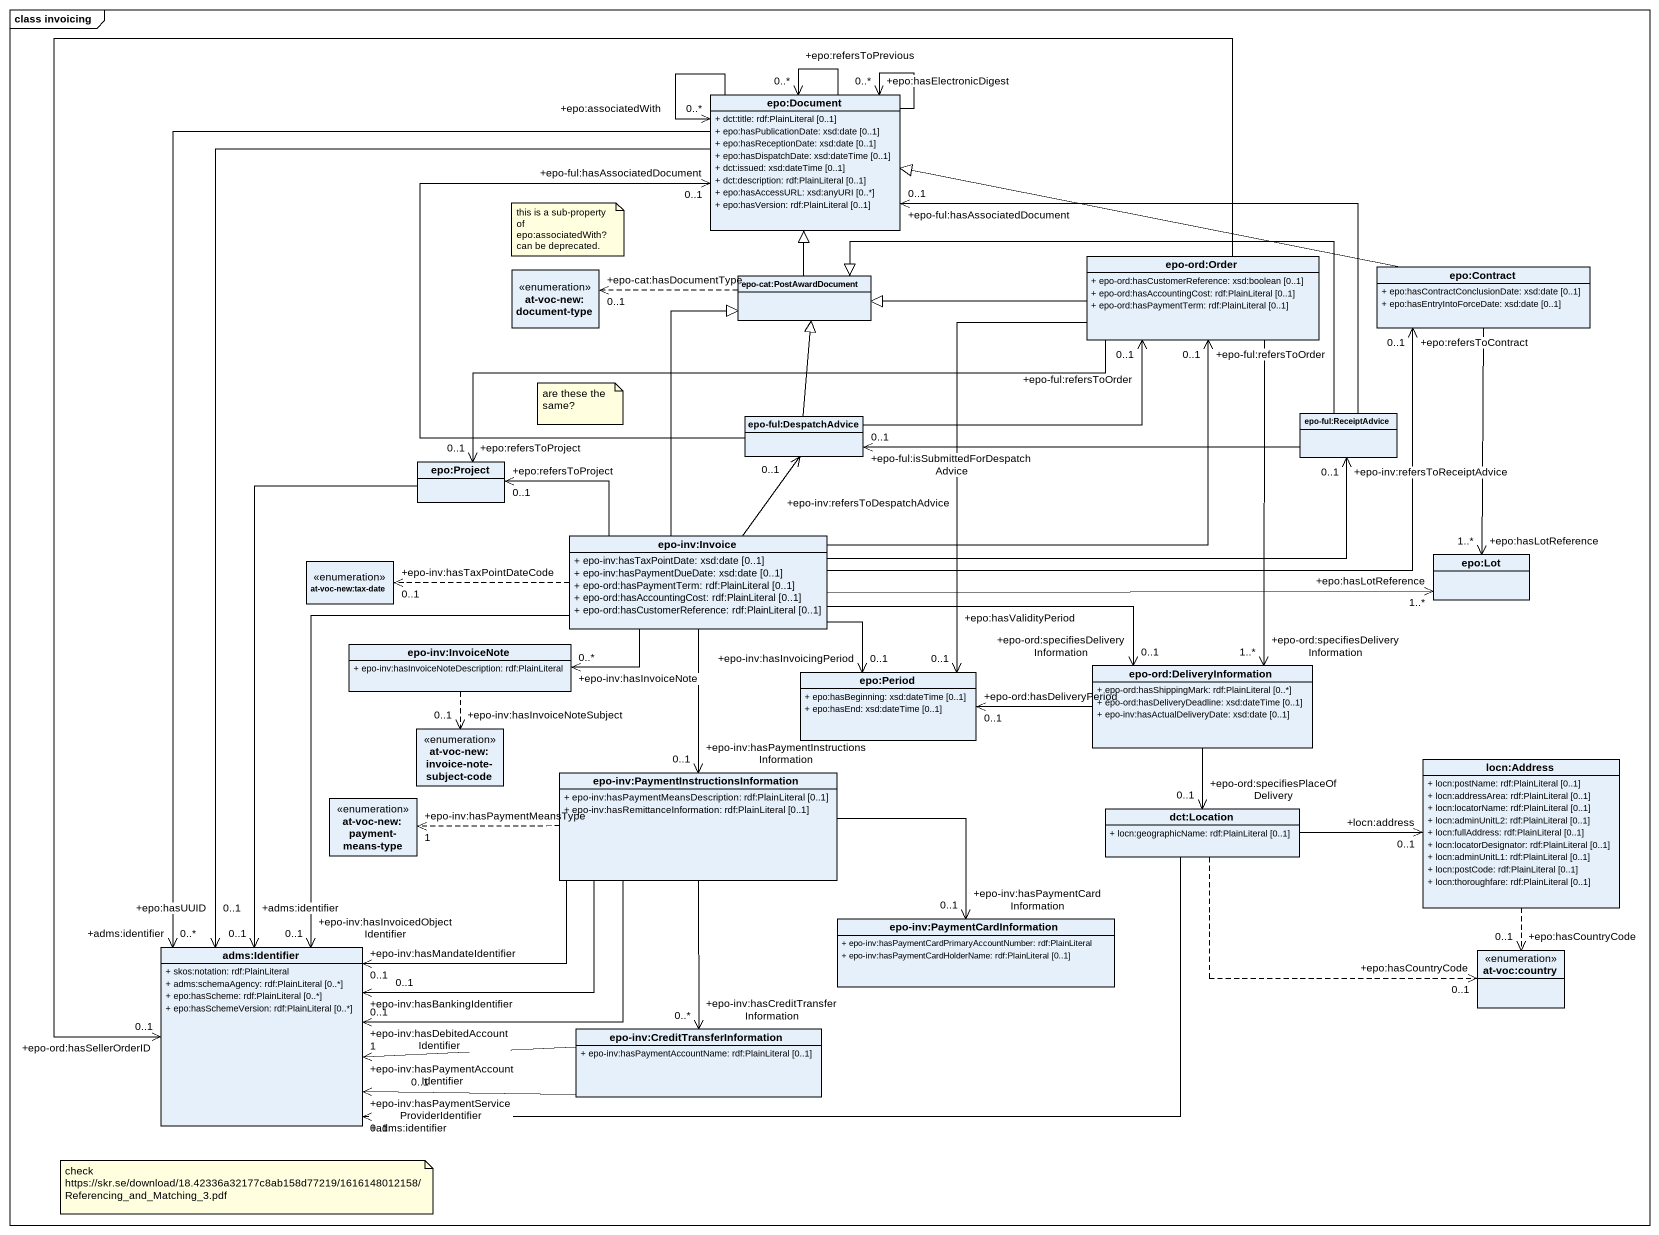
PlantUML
@startuml
mainframe class invoicing
hide circle
hide empty members
skinparam classAttributeIconSize 0
class "epo:Document" as epo_Document {
  + dct:title: rdf:PlainLiteral [0..1]
  + epo:hasPublicationDate: xsd:date [0..1]
  + epo:hasReceptionDate: xsd:date [0..1]
  + epo:hasDispatchDate: xsd:dateTime [0..1]
  + dct:issued: xsd:dateTime [0..1]
  + dct:description: rdf:PlainLiteral [0..1]
  + epo:hasAccessURL: xsd:anyURI [0..*]
  + epo:hasVersion: rdf:PlainLiteral [0..1]
}
class "epo-ord:Order" as epo_ord_Order {
  + epo-ord:hasCustomerReference: xsd:boolean [0..1]
  + epo-ord:hasAccountingCost: rdf:PlainLiteral [0..1]
  + epo-ord:hasPaymentTerm: rdf:PlainLiteral [0..1]
}
enum "at-voc-new:document-type" as at_voc_new_document_type
class "epo-cat:PostAwardDocument" as epo_cat_PostAwardDocument
class "epo:Contract" as epo_Contract {
  + epo:hasContractConclusionDate: xsd:date [0..1]
  + epo:hasEntryIntoForceDate: xsd:date [0..1]
}
class "epo-ful:DespatchAdvice" as epo_ful_DespatchAdvice
class "epo-ful:ReceiptAdvice" as epo_ful_ReceiptAdvice
class "epo:Project" as epo_Project
enum "at-voc-new:tax-date" as at_voc_new_tax_date
class "epo-inv:Invoice" as epo_inv_Invoice {
  + epo-inv:hasTaxPointDate: xsd:date [0..1]
  + epo-inv:hasPaymentDueDate: xsd:date [0..1]
  + epo-ord:hasPaymentTerm: rdf:PlainLiteral [0..1]
  + epo-ord:hasAccountingCost: rdf:PlainLiteral [0..1]
  + epo-ord:hasCustomerReference: rdf:PlainLiteral [0..1]
}
class "epo:Lot" as epo_Lot
class "epo-inv:InvoiceNote" as epo_inv_InvoiceNote {
  + epo-inv:hasInvoiceNoteDescription: rdf:PlainLiteral
}
class "epo:Period" as epo_Period {
  + epo:hasBeginning: xsd:dateTime [0..1]
  + epo:hasEnd: xsd:dateTime [0..1]
}
class "epo-ord:DeliveryInformation" as epo_ord_DeliveryInformation {
  + epo-ord:hasShippingMark: rdf:PlainLiteral [0..*]
  + epo-ord:hasDeliveryDeadline: xsd:dateTime [0..1]
  + epo-inv:hasActualDeliveryDate: xsd:date [0..1]
}
enum "at-voc-new:invoice-note-subject-code" as at_voc_new_invoice_note
class "epo-inv:PaymentInstructionsInformation" as epo_inv_PaymentInstructionsI {
  + epo-inv:hasPaymentMeansDescription: rdf:PlainLiteral [0..1]
  + epo-inv:hasRemittanceInformation: rdf:PlainLiteral [0..1]
}
class "locn:Address" as locn_Address {
  + locn:postName: rdf:PlainLiteral [0..1]
  + locn:addressArea: rdf:PlainLiteral [0..1]
  + locn:locatorName: rdf:PlainLiteral [0..1]
  + locn:adminUnitL2: rdf:PlainLiteral [0..1]
  + locn:fullAddress: rdf:PlainLiteral [0..1]
  + locn:locatorDesignator: rdf:PlainLiteral [0..1]
  + locn:adminUnitL1: rdf:PlainLiteral [0..1]
  + locn:postCode: rdf:PlainLiteral [0..1]
  + locn:thoroughfare: rdf:PlainLiteral [0..1]
}
enum "at-voc-new:payment-means-type" as at_voc_new_payment_means
class "dct:Location" as dct_Location {
  + locn:geographicName: rdf:PlainLiteral [0..1]
}
class "adms:Identifier" as adms_Identifier {
  + skos:notation: rdf:PlainLiteral
  + adms:schemaAgency: rdf:PlainLiteral [0..*]
  + epo:hasScheme: rdf:PlainLiteral [0..*]
  + epo:hasSchemeVersion: rdf:PlainLiteral [0..*]
}
class "epo-inv:PaymentCardInformation" as epo_inv_PaymentCardInformati {
  + epo-inv:hasPaymentCardPrimaryAccountNumber: rdf:PlainLiteral
  + epo-inv:hasPaymentCardHolderName: rdf:PlainLiteral [0..1]
}
enum "at-voc:country" as at_voc_country
class "epo-inv:CreditTransferInformation" as epo_inv_CreditTransferInform {
  + epo-inv:hasPaymentAccountName: rdf:PlainLiteral [0..1]
}
epo_Document --> "+epo:refersToPrevious\n0..*" epo_Document
epo_Document --> "+epo:associatedWith\n0..*" epo_Document
epo_Document --> "+epo:hasElectronicDigest\n0..*" epo_Document
epo_Document --> "+adms:identifier\n0..*" adms_Identifier
epo_Document --> "+epo:hasUUID\n0..1" adms_Identifier
epo_ord_Order -left-|> epo_cat_PostAwardDocument
epo_ord_Order -left-> "+epo:refersToProject\n0..1" epo_Project
epo_ord_Order --> "+epo:hasValidityPeriod\n0..1" epo_Period
epo_ord_Order --> "+epo-ord:specifiesDeliveryInformation\n1..*" epo_ord_DeliveryInformation
epo_ord_Order --> "+epo-ord:hasSellerOrderID\n0..1" adms_Identifier
epo_cat_PostAwardDocument -up-|> epo_Document
epo_cat_PostAwardDocument .left.> "+epo-cat:hasDocumentType\n0..1" at_voc_new_document_type
epo_Contract -left-|> epo_Document
epo_Contract --> "+epo:hasLotReference\n1..*" epo_Lot
epo_ful_DespatchAdvice -up-> "+epo-ful:hasAssociatedDocument\n0..1" epo_Document
epo_ful_DespatchAdvice -right-> "+epo-ful:refersToOrder\n0..1" epo_ord_Order
epo_ful_DespatchAdvice -up-|> epo_cat_PostAwardDocument
epo_ful_ReceiptAdvice -left-> "+epo-ful:hasAssociatedDocument\n0..1" epo_Document
epo_ful_ReceiptAdvice -left-|> epo_cat_PostAwardDocument
epo_ful_ReceiptAdvice -left-> "+epo-ful:isSubmittedForDespatchAdvice\n0..1" epo_ful_DespatchAdvice
epo_Project --> "+adms:identifier\n0..1" adms_Identifier
epo_inv_Invoice -right-> "+epo-ful:refersToOrder\n0..1" epo_ord_Order
epo_inv_Invoice -up-|> epo_cat_PostAwardDocument
epo_inv_Invoice -right-> "+epo:refersToContract\n0..1" epo_Contract
epo_inv_Invoice -up-> "+epo-inv:refersToDespatchAdvice\n0..1" epo_ful_DespatchAdvice
epo_inv_Invoice -right-> "+epo-inv:refersToReceiptAdvice\n0..1" epo_ful_ReceiptAdvice
epo_inv_Invoice -left-> "+epo:refersToProject\n0..1" epo_Project
epo_inv_Invoice .left.> "+epo-inv:hasTaxPointDateCode\n0..1" at_voc_new_tax_date
epo_inv_Invoice -right-> "+epo:hasLotReference\n1..*" epo_Lot
epo_inv_Invoice -left-> "+epo-inv:hasInvoiceNote\n0..*" epo_inv_InvoiceNote
epo_inv_Invoice --> "+epo-inv:hasInvoicingPeriod\n0..1" epo_Period
epo_inv_Invoice -right-> "+epo-ord:specifiesDeliveryInformation\n0..1" epo_ord_DeliveryInformation
epo_inv_Invoice --> "+epo-inv:hasPaymentInstructionsInformation\n0..1" epo_inv_PaymentInstructionsI
epo_inv_Invoice --> "+epo-inv:hasInvoicedObjectIdentifier\n0..1" adms_Identifier
epo_inv_InvoiceNote ..> "+epo-inv:hasInvoiceNoteSubject\n0..1" at_voc_new_invoice_note
epo_ord_DeliveryInformation -left-> "+epo-ord:hasDeliveryPeriod\n0..1" epo_Period
epo_ord_DeliveryInformation --> "+epo-ord:specifiesPlaceOfDelivery\n0..1" dct_Location
epo_inv_PaymentInstructionsI .left.> "+epo-inv:hasPaymentMeansType\n1" at_voc_new_payment_means
epo_inv_PaymentInstructionsI -left-> "+epo-inv:hasMandateIdentifier\n0..1" adms_Identifier
epo_inv_PaymentInstructionsI -left-> "+epo-inv:hasBankingIdentifier\n0..1" adms_Identifier
epo_inv_PaymentInstructionsI -left-> "+epo-inv:hasDebitedAccountIdentifier\n0..1" adms_Identifier
epo_inv_PaymentInstructionsI -right-> "+epo-inv:hasPaymentCardInformation\n0..1" epo_inv_PaymentCardInformati
epo_inv_PaymentInstructionsI --> "+epo-inv:hasCreditTransferInformation\n0..*" epo_inv_CreditTransferInform
locn_Address ..> "+epo:hasCountryCode\n0..1" at_voc_country
dct_Location -right-> "+locn:address\n0..1" locn_Address
dct_Location -left-> "+adms:identifier\n0..1" adms_Identifier
dct_Location .right.> "+epo:hasCountryCode\n0..1" at_voc_country
epo_inv_CreditTransferInform -left-> "+epo-inv:hasPaymentAccountIdentifier\n1" adms_Identifier
epo_inv_CreditTransferInform -left-> "+epo-inv:hasPaymentServiceProviderIdentifier\n0..1" adms_Identifier
note as N1
  this is a sub-property of epo:associatedWith? can be deprecated.
end note
note as N2
  are these the same?
end note
note as N3
  check https://skr.se/download/18.42336a32177c8ab158d77219/1616148012158/Referencing_and_Matching_3.pdf
end note
@enduml
